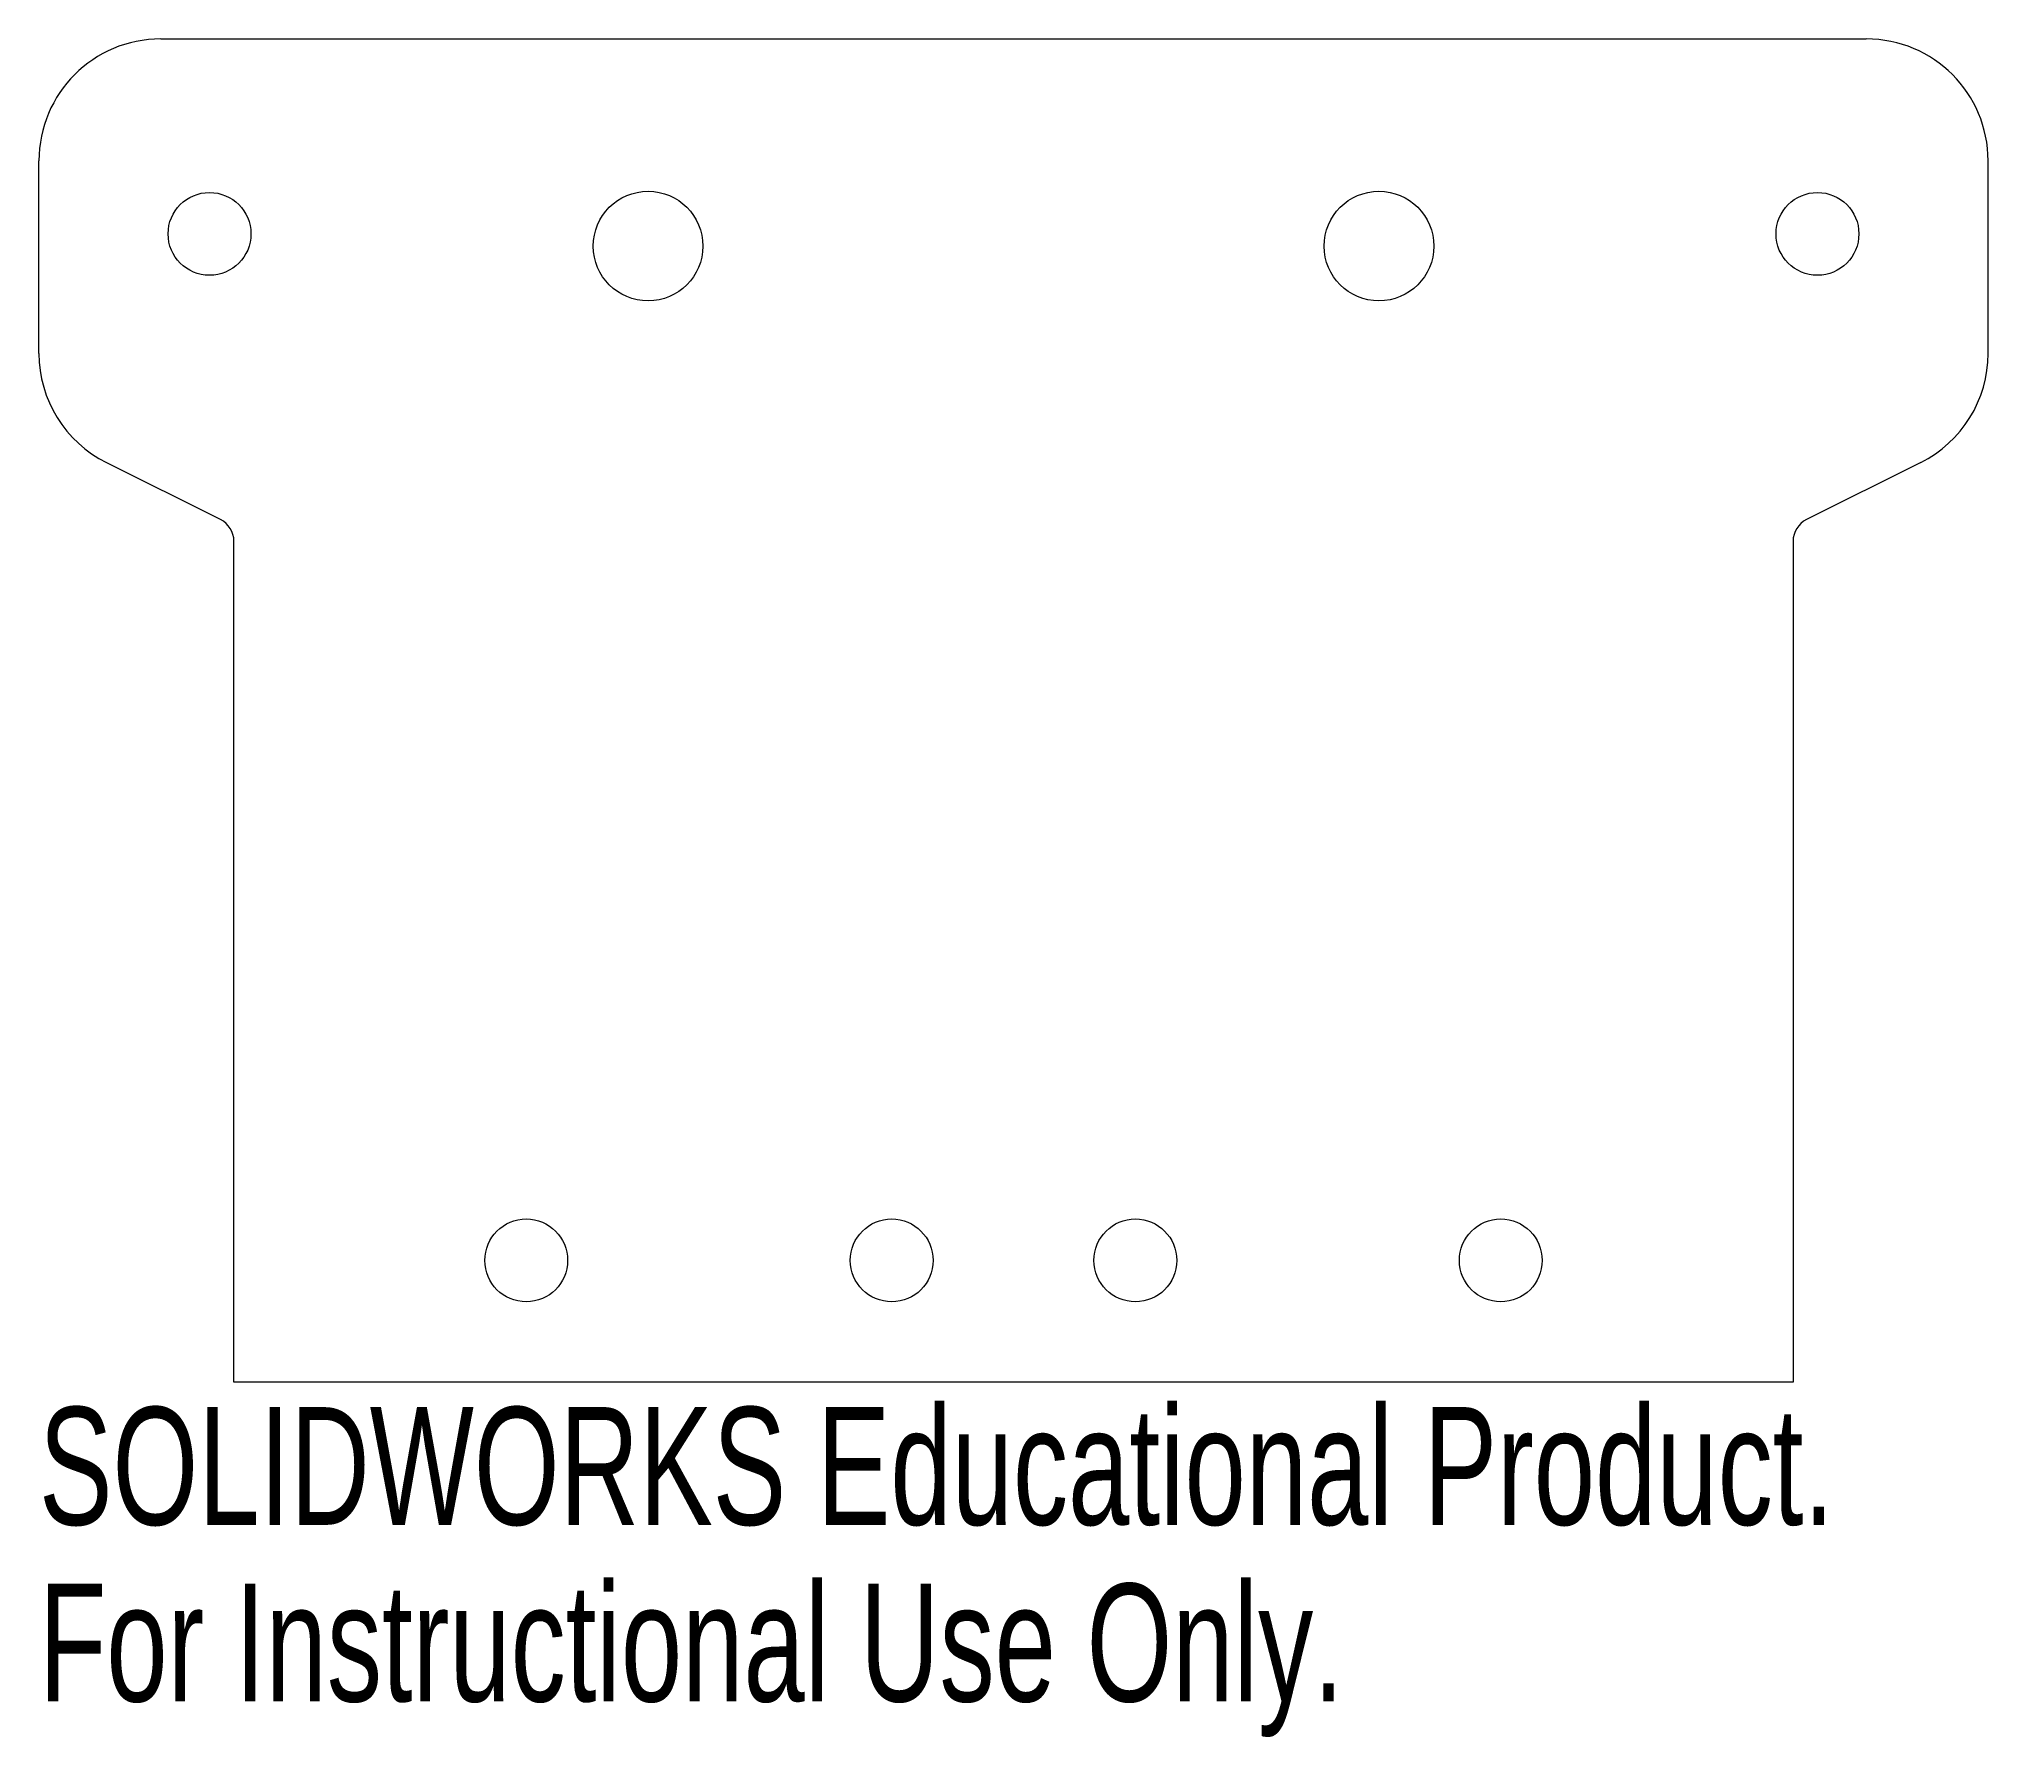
# Model space of a CAD drawing. Header units: inches. Extents: x 0 to 3.15, y -0.65 to 2.09.
import ezdxf

# ---------------------------------------------------------------- set-up
doc = ezdxf.new("R2010")
doc.units = ezdxf.units.IN
doc.header["$MEASUREMENT"] = 0
doc.styles.add('SLDTEXTSTYLE0', font='TXT', dxfattribs={"width": 0.7})

msp = doc.modelspace()

# ---------------------------------------------------------------- linework, layer by layer
at = {"color": 7, "linetype": 'Continuous', "lineweight": 15}
for p, q in [((2.9528, 2.0927), (0.1969, 2.0927)), ((0, 1.5845), (0, 1.8959)), ((3.1496, 1.5845), (3.1496, 1.8959)), ((0.2932, 1.3162), (0.1088, 1.4084)), ((3.0408, 1.4084), (2.8564, 1.3162)), ((0.315, -0.0776), (0.315, 1.281)), ((2.8346, 1.281), (2.8346, -0.0776)), ((2.8346, -0.0776), (0.315, -0.0776))]:
    msp.add_line(p, q, dxfattribs=at)
for centre, radius in [((0.2756, 1.7778), 0.0669), ((0.9843, 1.7581), 0.0886), ((2.1654, 1.7581), 0.0886), ((2.874, 1.7778), 0.0669), ((0.7874, 0.1192), 0.0669), ((1.378, 0.1192), 0.0669), ((1.7717, 0.1192), 0.0669), ((2.3622, 0.1192), 0.0669)]:
    msp.add_circle(centre, radius, dxfattribs=at)
for centre, radius, start, end in [((0.1969, 1.8959), 0.1969, 90, 180), ((2.9528, 1.8959), 0.1969, 0, 90), ((0.1969, 1.5845), 0.1969, 180, 243.4349), ((2.9528, 1.5845), 0.1969, 296.5651, 0), ((0.2756, 1.281), 0.0394, 0, 63.4349), ((2.874, 1.281), 0.0394, 116.5651, 180)]:
    msp.add_arc(centre, radius, start, end, dxfattribs=at)

# ---------------------------------------------------------------- texts
at = {"color": 7, "linetype": 'Continuous', "char_height": 0.1903, "attachment_point": 1, "style": 'SLDTEXTSTYLE0'}
for s, insert in [('SOLIDWORKS Educational Product.', (0, -0.1178)), ('For Instructional Use Only.', (0, -0.4032))]:
    msp.add_mtext(s, dxfattribs=dict(at, insert=insert))

doc.saveas('drawing.dxf')
